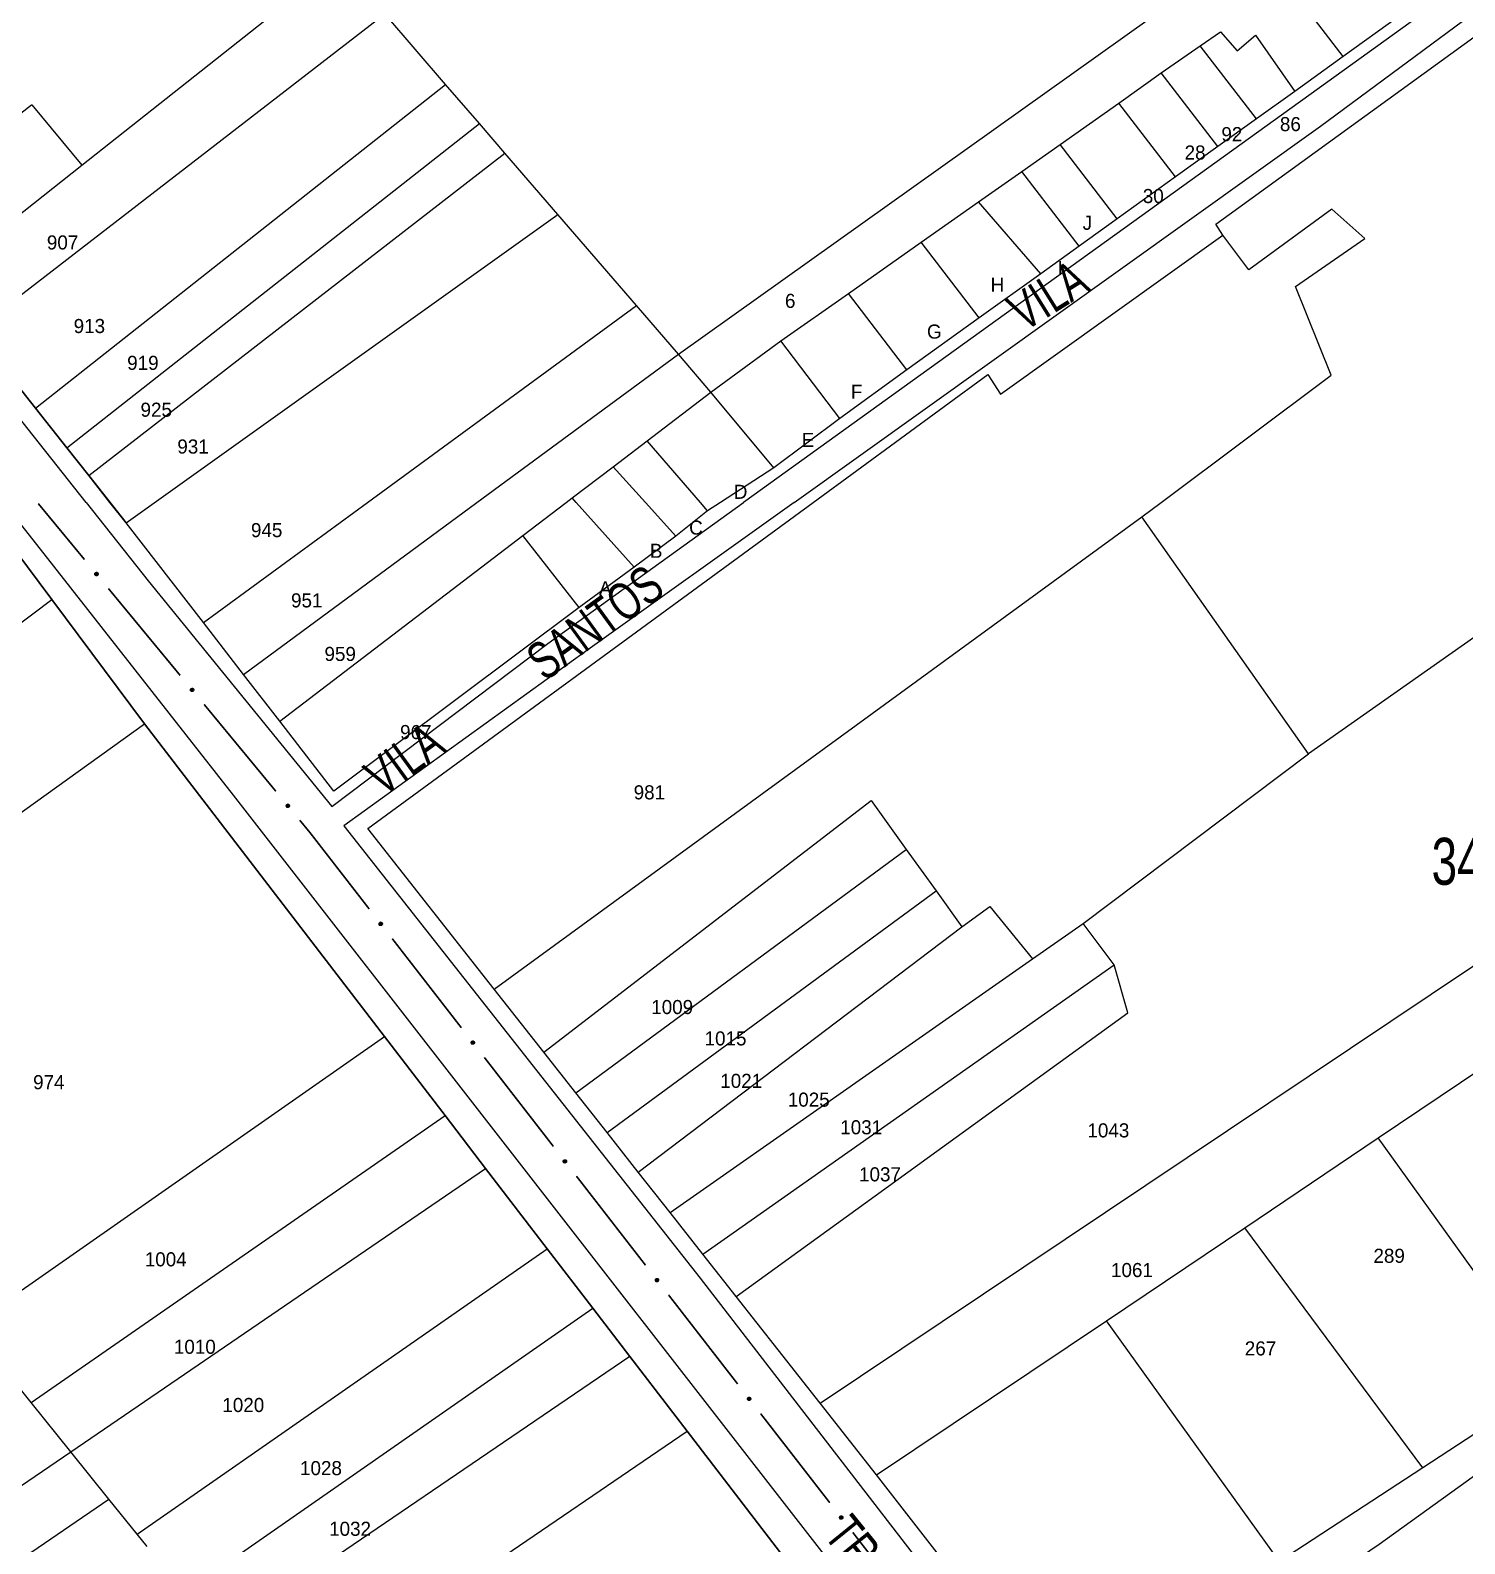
# Model space of a CAD drawing. Extents: x 200123 to 201542, y 4839549 to 4841240.
# Drawn here: x 201206.2 to 201358.9, y 4839786.7 to 4839947.8 of the extents above; entities that cross this region are included whole.
import ezdxf
from ezdxf.enums import TextEntityAlignment as Align

# ---------------------------------------------------------------- set-up
doc = ezdxf.new("R2010")
doc.units = 0
doc.header["$LTSCALE"] = 1.5
doc.header["$MEASUREMENT"] = 0
for name, color, linetype in [('CD_MALHA_LOTES', 7, 'CONTINUOUS'), ('CD_TXT_QUADRA', 2, 'CONTINUOUS'), ('RU-QUADRA', 210, 'CONTINUOUS'), ('SV-EIXO-RUA-PAV', 20, 'CONTINUOUS'), ('SV-RUA-PAVIM', 7, 'CONTINUOUS'), ('SV-TXT-RUA-PAV', 7, 'CONTINUOUS'), ('Th_NmrPort', 1, 'CONTINUOUS')]:
    doc.layers.add(name, color=color, linetype=linetype)
doc.styles.add('ARIAL', font='ARIAL.SHX')

msp = doc.modelspace()

# ---------------------------------------------------------------- linework, layer by layer
at = {"layer": 'CD_MALHA_LOTES', "linetype": 'Continuous', "flags": 128}
for points in [[(201332.42, 4839927.18), (201361.32, 4839948.13), (201361.9, 4839948.55), (201417.73, 4839988.28)], [(201275.2, 4839913.34), (201336.7, 4839957.2)], [(201346, 4839945.04), (201336.7, 4839957.2)], [(201211.66, 4839933.49), (201239.46, 4839955.49)], [(201200.19, 4839915.84), (201243.93, 4839949.58)], [(201250.4, 4839942.08), (201243.93, 4839949.58)], [(201351.92, 4839949.29), (201346, 4839945.04)], [(201326.61, 4839943.31), (201330.76, 4839946.17)], [(201330.76, 4839946.17), (201332.92, 4839947.69)], [(201336.77, 4839938.41), (201330.76, 4839946.17)], [(201332.92, 4839947.69), (201334.7, 4839945.64)], [(201334.7, 4839945.64), (201336.64, 4839947.33)], [(201336.64, 4839947.33), (201340.83, 4839941.33)], [(201346, 4839945.04), (201340.83, 4839941.33)], [(201322.11, 4839940.09), (201326.61, 4839943.31)], [(201332.63, 4839935.45), (201326.61, 4839943.31)], [(201206.73, 4839907.6), (201250.4, 4839942.08)], [(201254.01, 4839937.9), (201250.4, 4839942.08)], [(201340.83, 4839941.33), (201336.77, 4839938.41)], [(201190.74, 4839927.75), (201206.32, 4839939.89)], [(201206.32, 4839939.89), (201206.35, 4839939.91), (201211.66, 4839933.49)], [(201315.84, 4839935.68), (201322.11, 4839940.09)], [(201328.14, 4839932.22), (201322.11, 4839940.09)], [(201336.77, 4839938.41), (201332.63, 4839935.45)], [(201210.07, 4839903.39), (201254.01, 4839937.9)], [(201256.71, 4839934.77), (201254.01, 4839937.9)], [(201311.76, 4839932.81), (201315.84, 4839935.68)], [(201321.91, 4839927.75), (201315.84, 4839935.68)], [(201332.63, 4839935.45), (201328.14, 4839932.22)], [(201196.03, 4839921.08), (201211.66, 4839933.49)], [(201212.42, 4839900.43), (201256.71, 4839934.77)], [(201262.35, 4839928.22), (201256.71, 4839934.77)], [(201307.17, 4839929.59), (201311.76, 4839932.81)], [(201317.86, 4839924.85), (201311.76, 4839932.81)], [(201328.14, 4839932.22), (201321.91, 4839927.75)], [(201301.05, 4839925.28), (201307.17, 4839929.59)], [(201313.79, 4839921.92), (201307.17, 4839929.59)], [(201344.77, 4839928.8), (201335.95, 4839922.32)], [(201348.29, 4839925.68), (201344.77, 4839928.8)], [(201216.380117, 4839895.378651), (201262.35, 4839928.22)], [(201270.73, 4839918.52), (201262.35, 4839928.22)], [(201321.91, 4839927.75), (201317.86, 4839924.85)], [(201333.18, 4839926.01), (201332.42, 4839927.18)], [(201293.31, 4839919.83), (201301.05, 4839925.28)], [(201307.22, 4839917.21), (201301.05, 4839925.28)], [(201308.15, 4839911.18), (201309.5, 4839909.11), (201333.18, 4839926.01)], [(201335.95, 4839922.32), (201333.18, 4839926.01)], [(201340.91, 4839920.55), (201348.29, 4839925.68)], [(201317.86, 4839924.85), (201313.79, 4839921.92)], [(201313.79, 4839921.92), (201307.22, 4839917.21)], [(201344.7, 4839911.12), (201340.91, 4839920.55)], [(201286.09, 4839914.76), (201293.31, 4839919.83)], [(201299.53, 4839911.69), (201293.31, 4839919.83)], [(201242.09, 4839897.56), (201270.73, 4839918.52)], [(201275.2, 4839913.34), (201270.73, 4839918.52)], [(201307.22, 4839917.21), (201299.53, 4839911.69)], [(201200.19, 4839915.84), (201206.73, 4839907.6)], [(201278.64, 4839909.31), (201286.09, 4839914.76)], [(201292.38, 4839906.51), (201286.09, 4839914.76)], [(201253.75, 4839897.56), (201275.2, 4839913.34)], [(201278.64, 4839909.31), (201275.2, 4839913.34)], [(201289.54, 4839897.56), (201308.15, 4839911.18)], [(201299.53, 4839911.69), (201292.38, 4839906.51)], [(201326.59, 4839897.56), (201344.7, 4839911.12)], [(201271.87, 4839904.14), (201278.64, 4839909.31)], [(201285.37, 4839901.26), (201278.64, 4839909.31)], [(201206.73, 4839907.6), (201210.07, 4839903.39)], [(201292.38, 4839906.51), (201285.37, 4839901.26)], [(201210.07, 4839903.39), (201212.42, 4839900.43)], [(201268.24, 4839901.36), (201271.87, 4839904.14)], [(201277.54, 4839897.56), (201271.87, 4839904.14)], [(201263.89, 4839898.04), (201268.24, 4839901.36)], [(201271.69, 4839897.56), (201268.24, 4839901.36)], [(201285.37, 4839901.26), (201279.68, 4839897.56)], [(201212.42, 4839900.43), (201216.380117, 4839895.378651)], [(201263.25, 4839897.56), (201263.89, 4839898.04)], [(201264.32, 4839897.56), (201263.89, 4839898.04)], [(201224.61, 4839884.77), (201242.09, 4839897.56)], [(201228.88, 4839879.26), (201253.75, 4839897.56)], [(201242.12, 4839862.85), (201289.54, 4839897.56)], [(201258.63, 4839894.03), (201263.25, 4839897.56)], [(201270.5, 4839890.69), (201264.32, 4839897.56)], [(201274.94, 4839893.97), (201271.69, 4839897.56)], [(201278.31, 4839896.67), (201274.94, 4839893.97)], [(201278.31, 4839896.67), (201277.54, 4839897.56)], [(201279.68, 4839897.56), (201278.31, 4839896.67)], [(201324.54, 4839896.03), (201326.59, 4839897.56)], [(201224.61, 4839884.77), (201216.380117, 4839895.378651)], [(201255.59, 4839845.74), (201324.54, 4839896.03)], [(201342.31, 4839870.8), (201324.54, 4839896.03)], [(201232.75, 4839874.27), (201258.63, 4839894.03)], [(201264.62, 4839886.37), (201258.63, 4839894.03)], [(201274.94, 4839893.97), (201270.5, 4839890.69)], [(201204.52, 4839892.51), (201208.48, 4839887.24)], [(201270.5, 4839890.69), (201264.62, 4839886.37)], [(201164.69, 4839854.22), (201208.48, 4839887.24)], [(201208.48, 4839887.24), (201218.35, 4839873.98)], [(201264.62, 4839886.37), (201238.52, 4839866.83)], [(201228.88, 4839879.26), (201224.61, 4839884.77)], [(201362.13, 4839884.76), (201342.31, 4839870.8)], [(201232.75, 4839874.27), (201228.88, 4839879.26)], [(201173.9, 4839842.08), (201218.35, 4839873.98)], [(201218.35, 4839873.98), (201243.89, 4839840.7)], [(201238.52, 4839866.83), (201232.75, 4839874.27)], [(201318.3, 4839852.73), (201342.31, 4839870.8)], [(201260.86, 4839839.05), (201295.71, 4839865.82)], [(201295.71, 4839865.82), (201299.46, 4839860.6)], [(201255.59, 4839845.74), (201242.12, 4839862.85)], [(201290.3, 4839801.65), (201381.46, 4839862.67)], [(201264.27, 4839834.71), (201299.46, 4839860.6)], [(201299.46, 4839860.6), (201302.63, 4839856.2)], [(201267.6, 4839830.48), (201302.63, 4839856.2)], [(201302.63, 4839856.2), (201305.37, 4839852.38)], [(201305.37, 4839852.38), (201308.35, 4839854.56)], [(201308.35, 4839854.56), (201312.9, 4839848.96)], [(201312.9, 4839848.96), (201318.3, 4839852.73)], [(201321.61, 4839848.33), (201318.3, 4839852.73)], [(201270.93, 4839826.25), (201305.37, 4839852.38)], [(201274.31, 4839821.96), (201312.9, 4839848.96)], [(201277.79, 4839817.54), (201321.61, 4839848.33)], [(201323.05, 4839843.22), (201321.61, 4839848.33)], [(201260.86, 4839839.05), (201255.59, 4839845.74)], [(201281.35, 4839813.01), (201323.05, 4839843.22)], [(201199.73, 4839809.85), (201243.89, 4839840.7)], [(201243.89, 4839840.7), (201250.36, 4839832.28)], [(201264.27, 4839834.71), (201260.86, 4839839.05)], [(201349.72, 4839829.9), (201362.92, 4839838.79)], [(201267.6, 4839830.48), (201264.27, 4839834.71)], [(201206.26, 4839801.75), (201250.36, 4839832.28)], [(201250.36, 4839832.28), (201254.67, 4839826.66)], [(201270.93, 4839826.25), (201267.6, 4839830.48)], [(201335.51, 4839820.33), (201349.72, 4839829.9)], [(201368.43, 4839803.91), (201349.72, 4839829.9)], [(201210.49, 4839796.5), (201254.67, 4839826.66)], [(201254.67, 4839826.66), (201261.23, 4839818.11)], [(201274.31, 4839821.96), (201270.93, 4839826.25)], [(201277.79, 4839817.54), (201274.31, 4839821.96)], [(201320.79, 4839810.42), (201335.51, 4839820.33)], [(201354.48, 4839794.79), (201335.51, 4839820.33)], [(201217.58, 4839787.72), (201261.23, 4839818.11)], [(201261.23, 4839818.11), (201266.09, 4839811.77)], [(201281.35, 4839813.01), (201277.79, 4839817.54)], [(201290.3, 4839801.65), (201281.35, 4839813.01)], [(201222.59, 4839781.51), (201266.09, 4839811.77)], [(201266.09, 4839811.77), (201270.04, 4839806.62)], [(201206.26, 4839801.75), (201199.73, 4839809.85)], [(201296.3, 4839794.03), (201320.79, 4839810.42)], [(201339.21, 4839784.81), (201320.79, 4839810.42)], [(201270.04, 4839806.62), (201226.32, 4839776.88)], [(201270.04, 4839806.62), (201276.13, 4839798.7)], [(201368.43, 4839803.91), (201354.48, 4839794.79)], [(201210.49, 4839796.5), (201206.26, 4839801.75)], [(201296.3, 4839794.03), (201290.3, 4839801.65)], [(201241.97, 4839775.42), (201276.13, 4839798.7)], [(201276.13, 4839798.7), (201291.58, 4839778.55)], [(201164.33, 4839765), (201210.49, 4839796.5)], [(201214.56, 4839791.46), (201210.49, 4839796.5)], [(201354.48, 4839794.79), (201339.21, 4839784.81)], [(201315.66, 4839769.11), (201296.3, 4839794.03)], [(201168.35, 4839759.91), (201214.56, 4839791.46)], [(201217.58, 4839787.72), (201214.56, 4839791.46)], [(201218.63, 4839786.42), (201217.58, 4839787.72)]]:
    msp.add_lwpolyline(points, dxfattribs=at)
at = {"layer": 'RU-QUADRA', "linetype": 'Continuous', "flags": 128}
for points in [[(201351.92, 4839949.29), (201346, 4839945.04), (201340.83, 4839941.33), (201336.77, 4839938.41), (201332.63, 4839935.45), (201328.14, 4839932.22), (201321.91, 4839927.75), (201317.86, 4839924.85), (201313.79, 4839921.92), (201307.22, 4839917.21), (201299.53, 4839911.69), (201292.38, 4839906.51), (201285.37, 4839901.26), (201279.68, 4839897.56), (201278.31, 4839896.67), (201274.94, 4839893.97), (201270.5, 4839890.69), (201264.62, 4839886.37), (201238.52, 4839866.83), (201232.75, 4839874.27), (201228.88, 4839879.26), (201224.61, 4839884.77), (201216.38, 4839895.38), (201214.67, 4839897.56), (201212.42, 4839900.43), (201210.07, 4839903.39), (201206.73, 4839907.6), (201200.19, 4839915.84)], [(201315.66, 4839769.11), (201296.3, 4839794.03), (201290.3, 4839801.65), (201281.35, 4839813.01), (201277.79, 4839817.54), (201274.31, 4839821.96), (201270.93, 4839826.25), (201267.6, 4839830.48), (201264.27, 4839834.71), (201260.86, 4839839.05), (201255.59, 4839845.74), (201242.12, 4839862.85), (201289.54, 4839897.56), (201308.15, 4839911.18), (201309.5, 4839909.11), (201333.18, 4839926.01), (201332.42, 4839927.18), (201361.32, 4839948.13)], [(201291.58, 4839778.55), (201276.13, 4839798.7), (201270.04, 4839806.62), (201266.09, 4839811.77), (201261.23, 4839818.11), (201254.67, 4839826.66), (201250.36, 4839832.28), (201243.89, 4839840.7), (201218.35, 4839873.98), (201208.48, 4839887.24), (201204.52, 4839892.51)], [(201368.43, 4839803.91), (201354.48, 4839794.79), (201339.21, 4839784.81)]]:
    msp.add_lwpolyline(points, dxfattribs=at)
at = {"layer": 'SV-EIXO-RUA-PAV', "const_width": 0.18}
for points in [[(201207.497751, 4839896.883656), (201207.03, 4839897.45)], [(201211.955364, 4839891.486464), (201207.497751, 4839896.883656)], [(201222.144193, 4839879.150023), (201214.502571, 4839888.402353)], [(201232.333022, 4839866.813583), (201224.6914, 4839876.065913)], [(201235.97, 4839862.41), (201234.88023, 4839863.729473)], [(201236.146944, 4839862.181903), (201235.97, 4839862.41)], [(201242.276301, 4839854.280575), (201236.146944, 4839862.181903)], [(201252.083273, 4839841.638451), (201244.728044, 4839851.120044)], [(201261.890244, 4839828.996326), (201254.535016, 4839838.47792)], [(201271.697216, 4839816.354202), (201264.341987, 4839825.835795)], [(201281.504188, 4839803.712078), (201274.148959, 4839813.193671)], [(201291.31116, 4839791.069954), (201283.955931, 4839800.551547)], [(201301.118131, 4839778.427829), (201293.762902, 4839787.909423)]]:
    msp.add_lwpolyline(points, dxfattribs=at)
at = {"layer": 'SV-EIXO-RUA-PAV'}
for points in [[(201213.235588, 4839889.763527), (201213.18684, 4839889.767479), (201213.145751, 4839889.780844), (201213.114689, 4839889.801854), (201213.092082, 4839889.827578), (201213.071917, 4839889.856499), (201213.058021, 4839889.890144), (201213.050868, 4839889.930901), (201213.054489, 4839889.979831), (201213.070947, 4839890.021022), (201213.089916, 4839890.052577), (201213.115382, 4839890.077695), (201213.143806, 4839890.096813), (201213.179231, 4839890.110093), (201213.220606, 4839890.116937), (201213.269718, 4839890.112106), (201213.30991, 4839890.098727), (201213.339421, 4839890.077616), (201213.364511, 4839890.051854), (201213.384743, 4839890.022081), (201213.398194, 4839889.988977), (201213.405011, 4839889.947306), (201213.3996, 4839889.898896), (201213.386714, 4839889.858656), (201213.366022, 4839889.828857), (201213.340104, 4839889.804727), (201213.311342, 4839889.784149), (201213.278103, 4839889.768772), (201213.235588, 4839889.763527)], [(201223.424418, 4839877.427087), (201223.375669, 4839877.431039), (201223.33458, 4839877.444404), (201223.303518, 4839877.465414), (201223.280911, 4839877.491138), (201223.260747, 4839877.520059), (201223.24685, 4839877.553703), (201223.239698, 4839877.594461), (201223.243319, 4839877.64339), (201223.259776, 4839877.684582), (201223.278745, 4839877.716137), (201223.304211, 4839877.741255), (201223.332635, 4839877.760373), (201223.36806, 4839877.773652), (201223.409435, 4839877.780497), (201223.458547, 4839877.775666), (201223.49874, 4839877.762287), (201223.52825, 4839877.741176), (201223.55334, 4839877.715414), (201223.573573, 4839877.685641), (201223.587023, 4839877.652536), (201223.59384, 4839877.610866), (201223.588429, 4839877.562455), (201223.575543, 4839877.522216), (201223.554852, 4839877.492416), (201223.528933, 4839877.468286), (201223.500171, 4839877.447709), (201223.466933, 4839877.432332), (201223.424418, 4839877.427087)], [(201233.613247, 4839865.090647), (201233.564498, 4839865.094599), (201233.52341, 4839865.107963), (201233.492348, 4839865.128974), (201233.46974, 4839865.154698), (201233.449576, 4839865.183619), (201233.435679, 4839865.217263), (201233.428527, 4839865.258021), (201233.432148, 4839865.30695), (201233.448605, 4839865.348142), (201233.467574, 4839865.379697), (201233.49304, 4839865.404815), (201233.521464, 4839865.423933), (201233.556889, 4839865.437212), (201233.598264, 4839865.444057), (201233.647376, 4839865.439225), (201233.687569, 4839865.425847), (201233.71708, 4839865.404735), (201233.74217, 4839865.378974), (201233.762402, 4839865.349201), (201233.775853, 4839865.316096), (201233.782669, 4839865.274426), (201233.777258, 4839865.226015), (201233.764372, 4839865.185776), (201233.743681, 4839865.155976), (201233.717762, 4839865.131846), (201233.689, 4839865.111269), (201233.655762, 4839865.095891), (201233.613247, 4839865.090647)], [(201243.503261, 4839852.519311), (201243.454656, 4839852.52475), (201243.413995, 4839852.539365), (201243.38359, 4839852.561315), (201243.36178, 4839852.587718), (201243.342509, 4839852.617242), (201243.329647, 4839852.651295), (201243.323744, 4839852.692253), (201243.328859, 4839852.741049), (201243.346567, 4839852.781718), (201243.366492, 4839852.812678), (201243.392714, 4839852.837006), (201243.421709, 4839852.855246), (201243.457524, 4839852.867436), (201243.499088, 4839852.873013), (201243.54803, 4839852.866683), (201243.587795, 4839852.852082), (201243.616646, 4839852.830078), (201243.640937, 4839852.803562), (201243.66025, 4839852.773184), (201243.672682, 4839852.739684), (201243.678222, 4839852.697825), (201243.671334, 4839852.649602), (201243.657224, 4839852.609775), (201243.635631, 4839852.580622), (201243.608987, 4839852.557296), (201243.57961, 4839852.537607), (201243.545917, 4839852.523253), (201243.503261, 4839852.519311)], [(201253.310233, 4839839.877186), (201253.261628, 4839839.882626), (201253.220967, 4839839.897241), (201253.190562, 4839839.919191), (201253.168751, 4839839.945594), (201253.14948, 4839839.975118), (201253.136619, 4839840.009171), (201253.130716, 4839840.050129), (201253.13583, 4839840.098924), (201253.153539, 4839840.139594), (201253.173464, 4839840.170554), (201253.199686, 4839840.194882), (201253.228681, 4839840.213122), (201253.264495, 4839840.225312), (201253.30606, 4839840.230889), (201253.355001, 4839840.224559), (201253.394766, 4839840.209958), (201253.423618, 4839840.187954), (201253.447909, 4839840.161438), (201253.467221, 4839840.13106), (201253.479654, 4839840.09756), (201253.485194, 4839840.0557), (201253.478305, 4839840.007478), (201253.464196, 4839839.967651), (201253.442603, 4839839.938498), (201253.415959, 4839839.915171), (201253.386581, 4839839.895483), (201253.352888, 4839839.881129), (201253.310233, 4839839.877186)], [(201263.117205, 4839827.235062), (201263.0686, 4839827.240502), (201263.027939, 4839827.255116), (201262.997533, 4839827.277067), (201262.975723, 4839827.303469), (201262.956452, 4839827.332994), (201262.94359, 4839827.367047), (201262.937687, 4839827.408004), (201262.942802, 4839827.4568), (201262.960511, 4839827.497469), (201262.980436, 4839827.52843), (201263.006657, 4839827.552758), (201263.035653, 4839827.570998), (201263.071467, 4839827.583188), (201263.113032, 4839827.588765), (201263.161973, 4839827.582434), (201263.201738, 4839827.567833), (201263.23059, 4839827.54583), (201263.25488, 4839827.519313), (201263.274193, 4839827.488936), (201263.286626, 4839827.455435), (201263.292166, 4839827.413576), (201263.285277, 4839827.365354), (201263.271167, 4839827.325527), (201263.249575, 4839827.296374), (201263.222931, 4839827.273047), (201263.193553, 4839827.253358), (201263.15986, 4839827.239004), (201263.117205, 4839827.235062)], [(201272.924176, 4839814.592938), (201272.875571, 4839814.598378), (201272.83491, 4839814.612992), (201272.804505, 4839814.634942), (201272.782695, 4839814.661345), (201272.763424, 4839814.690869), (201272.750562, 4839814.724923), (201272.744659, 4839814.76588), (201272.749774, 4839814.814676), (201272.767482, 4839814.855345), (201272.787407, 4839814.886305), (201272.813629, 4839814.910633), (201272.842624, 4839814.928873), (201272.878439, 4839814.941064), (201272.920003, 4839814.946641), (201272.968945, 4839814.94031), (201273.00871, 4839814.925709), (201273.037561, 4839814.903705), (201273.061852, 4839814.877189), (201273.081165, 4839814.846811), (201273.093597, 4839814.813311), (201273.099137, 4839814.771452), (201273.092249, 4839814.723229), (201273.078139, 4839814.683402), (201273.056546, 4839814.654249), (201273.029902, 4839814.630923), (201273.000525, 4839814.611234), (201272.966832, 4839814.59688), (201272.924176, 4839814.592938)], [(201282.731148, 4839801.950813), (201282.682543, 4839801.956253), (201282.641882, 4839801.970868), (201282.611477, 4839801.992818), (201282.589666, 4839802.019221), (201282.570395, 4839802.048745), (201282.557534, 4839802.082798), (201282.551631, 4839802.123756), (201282.556745, 4839802.172551), (201282.574454, 4839802.213221), (201282.594379, 4839802.244181), (201282.620601, 4839802.268509), (201282.649596, 4839802.286749), (201282.68541, 4839802.298939), (201282.726975, 4839802.304516), (201282.775917, 4839802.298186), (201282.815681, 4839802.283585), (201282.844533, 4839802.261581), (201282.868824, 4839802.235065), (201282.888137, 4839802.204687), (201282.900569, 4839802.171187), (201282.906109, 4839802.129327), (201282.899221, 4839802.081105), (201282.885111, 4839802.041278), (201282.863518, 4839802.012125), (201282.836874, 4839801.988799), (201282.807496, 4839801.96911), (201282.773804, 4839801.954756), (201282.731148, 4839801.950813)], [(201292.53812, 4839789.308689), (201292.489515, 4839789.314129), (201292.448854, 4839789.328744), (201292.418448, 4839789.350694), (201292.396638, 4839789.377096), (201292.377367, 4839789.406621), (201292.364505, 4839789.440674), (201292.358602, 4839789.481632), (201292.363717, 4839789.530427), (201292.381426, 4839789.571097), (201292.401351, 4839789.602057), (201292.427573, 4839789.626385), (201292.456568, 4839789.644625), (201292.492382, 4839789.656815), (201292.533947, 4839789.662392), (201292.582888, 4839789.656061), (201292.622653, 4839789.64146), (201292.651505, 4839789.619457), (201292.675795, 4839789.592941), (201292.695108, 4839789.562563), (201292.707541, 4839789.529063), (201292.713081, 4839789.487203), (201292.706192, 4839789.438981), (201292.692082, 4839789.399154), (201292.67049, 4839789.370001), (201292.643846, 4839789.346674), (201292.614468, 4839789.326986), (201292.580775, 4839789.312632), (201292.53812, 4839789.308689)]]:
    msp.add_lwpolyline(points, close=True, dxfattribs=at)
for points in [[(201213.235588, 4839889.763527), (201213.050868, 4839889.930901)], [(201213.278103, 4839889.768772), (201213.054489, 4839889.979831)], [(201213.257697, 4839889.767943), (201213.056374, 4839889.953847)], [(201213.18684, 4839889.767479), (201213.058021, 4839889.890144)], [(201213.209122, 4839889.766759), (201213.059479, 4839889.905089)], [(201213.29182, 4839889.780198), (201213.065297, 4839889.996612)], [(201213.311342, 4839889.784149), (201213.070947, 4839890.021022)], [(201213.163384, 4839889.774997), (201213.071367, 4839889.867124)], [(201213.145751, 4839889.780844), (201213.071917, 4839889.856499)], [(201213.322466, 4839889.79666), (201213.082224, 4839890.031829)], [(201213.340104, 4839889.804727), (201213.089916, 4839890.052577)], [(201213.351742, 4839889.819069), (201213.105783, 4839890.065445)], [(201213.366022, 4839889.828857), (201213.115382, 4839890.077695)], [(201213.374751, 4839889.846922), (201213.131902, 4839890.085247)], [(201213.386714, 4839889.858656), (201213.143806, 4839890.096813)], [(201213.392547, 4839889.881087), (201213.165339, 4839890.100474)], [(201213.3996, 4839889.898896), (201213.179231, 4839890.110093)], [(201213.398681, 4839889.925087), (201213.202251, 4839890.111494)], [(201213.405011, 4839889.947306), (201213.220606, 4839890.116937)], [(201213.396261, 4839889.970872), (201213.25046, 4839890.108836)], [(201213.398194, 4839889.988977), (201213.269718, 4839890.112106)], [(201213.388215, 4839890.00847), (201213.294277, 4839890.100781)], [(201213.384743, 4839890.022081), (201213.30991, 4839890.098727)], [(201223.424418, 4839877.427087), (201223.239698, 4839877.594461)], [(201223.466933, 4839877.432332), (201223.243319, 4839877.64339)], [(201223.446526, 4839877.431503), (201223.245203, 4839877.617406)], [(201223.375669, 4839877.431039), (201223.24685, 4839877.553703)], [(201223.397952, 4839877.430319), (201223.248308, 4839877.568648)], [(201223.480649, 4839877.443757), (201223.254126, 4839877.660171)], [(201223.500171, 4839877.447709), (201223.259776, 4839877.684582)], [(201223.352214, 4839877.438556), (201223.260196, 4839877.530684)], [(201223.33458, 4839877.444404), (201223.260747, 4839877.520059)], [(201223.511296, 4839877.46022), (201223.271053, 4839877.695389)], [(201223.528933, 4839877.468286), (201223.278745, 4839877.716137)], [(201223.540571, 4839877.482629), (201223.294612, 4839877.729004)], [(201223.554852, 4839877.492416), (201223.304211, 4839877.741255)], [(201223.56358, 4839877.510482), (201223.320731, 4839877.748807)], [(201223.575543, 4839877.522216), (201223.332635, 4839877.760373)], [(201223.581376, 4839877.544647), (201223.354168, 4839877.764034)], [(201223.588429, 4839877.562455), (201223.36806, 4839877.773652)], [(201223.58751, 4839877.588647), (201223.391081, 4839877.775053)], [(201223.59384, 4839877.610866), (201223.409435, 4839877.780497)], [(201223.58509, 4839877.634432), (201223.439289, 4839877.772396)], [(201223.587023, 4839877.652536), (201223.458547, 4839877.775666)], [(201223.577044, 4839877.67203), (201223.483106, 4839877.764341)], [(201223.573573, 4839877.685641), (201223.49874, 4839877.762287)], [(201233.613247, 4839865.090647), (201233.428527, 4839865.258021)], [(201233.655762, 4839865.095891), (201233.432148, 4839865.30695)], [(201233.635356, 4839865.095063), (201233.434032, 4839865.280966)], [(201233.564498, 4839865.094599), (201233.435679, 4839865.217263)], [(201233.586781, 4839865.093878), (201233.437137, 4839865.232208)], [(201233.669478, 4839865.107317), (201233.442956, 4839865.323731)], [(201233.689, 4839865.111269), (201233.448605, 4839865.348142)], [(201233.541043, 4839865.102116), (201233.449026, 4839865.194244)], [(201233.52341, 4839865.107963), (201233.449576, 4839865.183619)], [(201233.700125, 4839865.12378), (201233.459883, 4839865.358948)], [(201233.717762, 4839865.131846), (201233.467574, 4839865.379697)], [(201233.7294, 4839865.146189), (201233.483442, 4839865.392564)], [(201233.743681, 4839865.155976), (201233.49304, 4839865.404815)], [(201233.75241, 4839865.174042), (201233.509561, 4839865.412366)], [(201233.764372, 4839865.185776), (201233.521464, 4839865.423933)], [(201233.770206, 4839865.208207), (201233.542997, 4839865.427594)], [(201233.777258, 4839865.226015), (201233.556889, 4839865.437212)], [(201233.776339, 4839865.252207), (201233.57991, 4839865.438613)], [(201233.782669, 4839865.274426), (201233.598264, 4839865.444057)], [(201233.77392, 4839865.297992), (201233.628118, 4839865.435955)], [(201233.775853, 4839865.316096), (201233.647376, 4839865.439225)], [(201233.765874, 4839865.33559), (201233.671935, 4839865.427901)], [(201233.762402, 4839865.349201), (201233.687569, 4839865.425847)], [(201243.503261, 4839852.519311), (201243.323744, 4839852.692253)], [(201243.545917, 4839852.523253), (201243.328859, 4839852.741049)], [(201243.525495, 4839852.523048), (201243.329948, 4839852.715019)], [(201243.559976, 4839852.534254), (201243.340174, 4839852.757491)], [(201243.57961, 4839852.537607), (201243.346567, 4839852.781718)], [(201243.591111, 4839852.549772), (201243.35817, 4839852.792175)], [(201243.608987, 4839852.557296), (201243.366492, 4839852.812678)], [(201243.621058, 4839852.571276), (201243.382746, 4839852.825054)], [(201243.635631, 4839852.580622), (201243.392714, 4839852.837006)], [(201243.644908, 4839852.598412), (201243.409458, 4839852.844049)], [(201243.657224, 4839852.609775), (201243.421709, 4839852.855246)], [(201243.66374, 4839852.632017), (201243.443344, 4839852.858247)], [(201243.671334, 4839852.649602), (201243.457524, 4839852.867436)], [(201243.671216, 4839852.67581), (201243.480576, 4839852.868133)], [(201243.678222, 4839852.697825), (201243.499088, 4839852.873013)], [(201243.670197, 4839852.721647), (201243.528681, 4839852.864003)], [(201243.672682, 4839852.739684), (201243.54803, 4839852.866683)], [(201243.663304, 4839852.759474), (201243.572231, 4839852.854613)], [(201243.66025, 4839852.773184), (201243.587795, 4839852.852082)], [(201243.454656, 4839852.52475), (201243.329647, 4839852.651295)], [(201243.476906, 4839852.523349), (201243.331561, 4839852.666189)], [(201243.431441, 4839852.532981), (201243.342283, 4839852.627879)], [(201243.413995, 4839852.539365), (201243.342509, 4839852.617242)], [(201253.310233, 4839839.877186), (201253.130716, 4839840.050129)], [(201253.352888, 4839839.881129), (201253.13583, 4839840.098924)], [(201253.261628, 4839839.882626), (201253.136619, 4839840.009171)], [(201253.332466, 4839839.880924), (201253.13692, 4839840.072895)], [(201253.283878, 4839839.881225), (201253.138533, 4839840.024065)], [(201253.366947, 4839839.89213), (201253.147146, 4839840.115367)], [(201253.238413, 4839839.890857), (201253.149255, 4839839.985755)], [(201253.220967, 4839839.897241), (201253.14948, 4839839.975118)], [(201253.386581, 4839839.895483), (201253.153539, 4839840.139594)], [(201253.398083, 4839839.907648), (201253.165142, 4839840.15005)], [(201253.415959, 4839839.915171), (201253.173464, 4839840.170554)], [(201253.42803, 4839839.929152), (201253.189717, 4839840.18293)], [(201253.442603, 4839839.938498), (201253.199686, 4839840.194882)], [(201253.45188, 4839839.956288), (201253.216429, 4839840.201925)], [(201253.464196, 4839839.967651), (201253.228681, 4839840.213122)], [(201253.470712, 4839839.989893), (201253.250316, 4839840.216123)], [(201253.478305, 4839840.007478), (201253.264495, 4839840.225312)], [(201253.478187, 4839840.033685), (201253.287548, 4839840.226009)], [(201253.485194, 4839840.0557), (201253.30606, 4839840.230889)], [(201253.477169, 4839840.079523), (201253.335653, 4839840.221879)], [(201253.479654, 4839840.09756), (201253.355001, 4839840.224559)], [(201253.470276, 4839840.117349), (201253.379203, 4839840.212488)], [(201253.467221, 4839840.13106), (201253.394766, 4839840.209958)], [(201263.117205, 4839827.235062), (201262.937687, 4839827.408004)], [(201263.15986, 4839827.239004), (201262.942802, 4839827.4568)], [(201263.0686, 4839827.240502), (201262.94359, 4839827.367047)], [(201263.139438, 4839827.2388), (201262.943891, 4839827.430771)], [(201263.09085, 4839827.239101), (201262.945505, 4839827.38194)], [(201263.173919, 4839827.250005), (201262.954118, 4839827.473243)], [(201263.045385, 4839827.248733), (201262.956227, 4839827.34363)], [(201263.027939, 4839827.255116), (201262.956452, 4839827.332994)], [(201263.193553, 4839827.253358), (201262.960511, 4839827.497469)], [(201263.205055, 4839827.265524), (201262.972113, 4839827.507926)], [(201263.222931, 4839827.273047), (201262.980436, 4839827.52843)], [(201263.235001, 4839827.287028), (201262.996689, 4839827.540806)], [(201263.249575, 4839827.296374), (201263.006657, 4839827.552758)], [(201263.258851, 4839827.314164), (201263.023401, 4839827.5598)], [(201263.271167, 4839827.325527), (201263.035653, 4839827.570998)], [(201263.277683, 4839827.347769), (201263.057288, 4839827.573999)], [(201263.285277, 4839827.365354), (201263.071467, 4839827.583188)], [(201263.285159, 4839827.391561), (201263.09452, 4839827.583885)], [(201263.292166, 4839827.413576), (201263.113032, 4839827.588765)], [(201263.28414, 4839827.437399), (201263.142624, 4839827.579754)], [(201263.286626, 4839827.455435), (201263.161973, 4839827.582434)], [(201263.277247, 4839827.475225), (201263.186175, 4839827.570364)], [(201263.274193, 4839827.488936), (201263.201738, 4839827.567833)], [(201272.924176, 4839814.592938), (201272.744659, 4839814.76588)], [(201272.966832, 4839814.59688), (201272.749774, 4839814.814676)], [(201272.875571, 4839814.598378), (201272.750562, 4839814.724923)], [(201272.94641, 4839814.596675), (201272.750863, 4839814.788646)], [(201272.897821, 4839814.596977), (201272.752476, 4839814.739816)], [(201272.980891, 4839814.607881), (201272.761089, 4839814.831118)], [(201272.852356, 4839814.606609), (201272.763198, 4839814.701506)], [(201272.83491, 4839814.612992), (201272.763424, 4839814.690869)], [(201273.000525, 4839814.611234), (201272.767482, 4839814.855345)], [(201273.012026, 4839814.6234), (201272.779085, 4839814.865802)], [(201273.029902, 4839814.630923), (201272.787407, 4839814.886305)], [(201273.041973, 4839814.644903), (201272.803661, 4839814.898682)], [(201273.056546, 4839814.654249), (201272.813629, 4839814.910633)], [(201273.065823, 4839814.67204), (201272.830373, 4839814.917676)], [(201273.078139, 4839814.683402), (201272.842624, 4839814.928873)], [(201273.084655, 4839814.705645), (201272.864259, 4839814.931875)], [(201273.092249, 4839814.723229), (201272.878439, 4839814.941064)], [(201273.092131, 4839814.749437), (201272.901491, 4839814.94176)], [(201273.099137, 4839814.771452), (201272.920003, 4839814.946641)], [(201273.091112, 4839814.795274), (201272.949596, 4839814.93763)], [(201273.093597, 4839814.813311), (201272.968945, 4839814.94031)], [(201273.084219, 4839814.833101), (201272.993146, 4839814.92824)], [(201273.081165, 4839814.846811), (201273.00871, 4839814.925709)], [(201282.731148, 4839801.950813), (201282.551631, 4839802.123756)], [(201282.773804, 4839801.954756), (201282.556745, 4839802.172551)], [(201282.682543, 4839801.956253), (201282.557534, 4839802.082798)], [(201282.753381, 4839801.954551), (201282.557835, 4839802.146522)], [(201282.704793, 4839801.954852), (201282.559448, 4839802.097692)], [(201282.787862, 4839801.965757), (201282.568061, 4839802.188994)], [(201282.659328, 4839801.964484), (201282.57017, 4839802.059382)], [(201282.641882, 4839801.970868), (201282.570395, 4839802.048745)], [(201282.807496, 4839801.96911), (201282.574454, 4839802.213221)], [(201282.818998, 4839801.981275), (201282.586057, 4839802.223678)], [(201282.836874, 4839801.988799), (201282.594379, 4839802.244181)], [(201282.848945, 4839802.002779), (201282.610632, 4839802.256557)], [(201282.863518, 4839802.012125), (201282.620601, 4839802.268509)], [(201282.872795, 4839802.029915), (201282.637344, 4839802.275552)], [(201282.885111, 4839802.041278), (201282.649596, 4839802.286749)], [(201282.891627, 4839802.06352), (201282.671231, 4839802.28975)], [(201282.899221, 4839802.081105), (201282.68541, 4839802.298939)], [(201282.899102, 4839802.107313), (201282.708463, 4839802.299636)], [(201282.906109, 4839802.129327), (201282.726975, 4839802.304516)], [(201282.898084, 4839802.15315), (201282.756568, 4839802.295506)], [(201282.900569, 4839802.171187), (201282.775917, 4839802.298186)], [(201282.891191, 4839802.190977), (201282.800118, 4839802.286116)], [(201282.888137, 4839802.204687), (201282.815681, 4839802.283585)], [(201292.53812, 4839789.308689), (201292.358602, 4839789.481632)], [(201292.580775, 4839789.312632), (201292.363717, 4839789.530427)], [(201292.489515, 4839789.314129), (201292.364505, 4839789.440674)], [(201292.560353, 4839789.312427), (201292.364806, 4839789.504398)], [(201292.511765, 4839789.312728), (201292.36642, 4839789.455568)], [(201292.594834, 4839789.323633), (201292.375033, 4839789.54687)], [(201292.4663, 4839789.32236), (201292.377142, 4839789.417257)], [(201292.448854, 4839789.328744), (201292.377367, 4839789.406621)], [(201292.614468, 4839789.326986), (201292.381426, 4839789.571097)], [(201292.62597, 4839789.339151), (201292.393029, 4839789.581553)], [(201292.643846, 4839789.346674), (201292.401351, 4839789.602057)], [(201292.655916, 4839789.360655), (201292.417604, 4839789.614433)], [(201292.67049, 4839789.370001), (201292.427573, 4839789.626385)], [(201292.679767, 4839789.387791), (201292.444316, 4839789.633428)], [(201292.692082, 4839789.399154), (201292.456568, 4839789.644625)], [(201292.698599, 4839789.421396), (201292.478203, 4839789.647626)], [(201292.706192, 4839789.438981), (201292.492382, 4839789.656815)], [(201292.706074, 4839789.465188), (201292.515435, 4839789.657512)], [(201292.713081, 4839789.487203), (201292.533947, 4839789.662392)], [(201292.705055, 4839789.511026), (201292.563539, 4839789.653382)], [(201292.707541, 4839789.529063), (201292.582888, 4839789.656061)], [(201292.698162, 4839789.548852), (201292.60709, 4839789.643991)], [(201292.695108, 4839789.562563), (201292.622653, 4839789.64146)]]:
    msp.add_lwpolyline(points, dxfattribs=at)
at = {"layer": 'SV-RUA-PAVIM', "linetype": 'Continuous'}
for points in [[(201212.12, 4839897.57, 9.78), (201180.56, 4839937.44, 10.5), (201178.87, 4839940.5, 10.5), (201179.16, 4839943.51, 10.5), (201180.2, 4839945.19, 10.5), (201207.73, 4839966.88, 8.08), (201300.04, 4840039.76, 3.81), (201350.58, 4840079.38, 3.81), (201352.37, 4840080.65, 3.81), (201354.92, 4840080.91, 3.81), (201360.54, 4840073.5, 3.81), (201388.37, 4840033.97, 4.33), (201392.64, 4840027.84, 4.33), (201362.11, 4840005.18, 4.33), (201359.21, 4840009.04, 4.33), (201305.7, 4839968.06, 4.33), (201306.83, 4839966.29, 4.33), (201356, 4840003.73, 4.33), (201358.25, 4840000.68, 4.33), (201393.76, 4840026.39, 4.33)], [(201393.76, 4840026.39, 4.33), (201416.32, 4839995.93, 4.83), (201416.26, 4839994.43, 4.85), (201415.38, 4839992.99, 4.87), (201362.21, 4839955.21, 4.48), (201361.23, 4839954.51, 6.65), (201282.13, 4839897.57, 6.65)], [(201287.51, 4839897.57, 4.49), (201343.57, 4839937.63, 4.49), (201361.28, 4839950.72, 4.48), (201362.35, 4839951.51, 4.48), (201417.86, 4839990.17, 4.77), (201419.22, 4839990.21, 4.79), (201420.63, 4839989.87, 4.79), (201458.92, 4839939.05, 5.05), (201489.28, 4839897.57, 5.62)], [(201159.21, 4839767.9, 7.8), (201216.35, 4839695.22, 11.89), (201218.18, 4839693.02, 11.89), (201220.35, 4839691.54, 11.89), (201222.3, 4839691.12, 11.88), (201224.39, 4839691.83, 11.88), (201313.12, 4839751.27, 7.5), (201314.39, 4839752.46, 7.5), (201314.54, 4839752.87, 7.5), (201314.43, 4839753.91, 7.5), (201314.29, 4839754.94, 7.5), (201313.98, 4839755.67, 7.5), (201227.82, 4839866.41, 9.15), (201208.69, 4839890.79, 9.15), (201203.37, 4839897.57, 10.31)], [(201212.12, 4839897.57, 9.78), (201218.74, 4839889.22, 8.81), (201238.28, 4839865.19, 8.81), (201261.3, 4839882.55, 6.65), (201282.13, 4839897.57, 6.65)], [(201287.51, 4839897.57, 4.49), (201265.57, 4839881.88, 8.36), (201239.57, 4839863.12, 8.36), (201277.5, 4839814.97, 7.88), (201309.41, 4839773.63, 7.57), (201314.73, 4839766.56, 7.57), (201316.02, 4839765.82, 7.58), (201317.6, 4839765.85, 7.72), (201319.26, 4839765.92, 7.81), (201349.81, 4839786.65, 7.37), (201364.17, 4839796.97, 7.38), (201426, 4839836.89, 6.27), (201448.08, 4839852.01, 6.04), (201472.14, 4839868.24, 6.04), (201485.9, 4839877.53, 6.04), (201488.61, 4839880.2, 6.04), (201490.6, 4839883.37, 6.04), (201492.04, 4839887.71, 6.04), (201492.13, 4839891.43, 5.98), (201490.89, 4839895.37, 5.62), (201489.28, 4839897.57, 5.62)]]:
    msp.add_polyline3d(points, dxfattribs=at)

# ---------------------------------------------------------------- texts
at = {"layer": 'CD_TXT_QUADRA', "style": 'ARIAL', "width": 0.7}
msp.add_text('348835139', height=5, dxfattribs=at).set_placement((201355.4, 4839856.86))
at = {"layer": 'SV-TXT-RUA-PAV', "style": 'ARIAL', "width": 0.7}
for s, rotation, p in [('VILA', 32, (201312.02, 4839915.69)), ('SANTOS', 36, (201260.98, 4839878.44)), ('VILA', 36, (201243.74, 4839866.16)), ('TRAVESSA', 309, (201290.56, 4839787.59))]:
    msp.add_text(s, height=4, rotation=rotation, dxfattribs=at).set_placement(p)
at = {"layer": 'Th_NmrPort', "color": 1}
for s, p in [('86', (201339.251064, 4839937.850368)), ('92', (201333.021064, 4839936.780368)), ('28', (201329.101064, 4839934.820368)), ('30', (201324.651064, 4839930.190368)), ('J', (201318.241064, 4839927.340368)), ('907', (201207.950574, 4839925.249912)), ('I', (201315.561064, 4839922.530368)), ('H', (201308.441064, 4839920.750368)), ('6', (201286.546017, 4839919.029553)), ('913', (201210.800574, 4839916.349912)), ('G', (201301.671064, 4839915.760368)), ('919', (201216.500574, 4839912.429912)), ('F', (201293.571064, 4839909.350368)), ('925', (201217.920574, 4839907.439912)), ('931', (201221.840574, 4839903.519912)), ('E', (201288.331064, 4839904.220368)), ('D', (201281.101064, 4839898.700368)), ('945', (201229.680574, 4839894.619912)), ('C', (201276.341064, 4839894.890368)), ('B', (201272.161064, 4839892.420368)), ('A', (201266.741064, 4839888.430368)), ('951', (201233.950574, 4839887.139912)), ('959', (201237.510574, 4839881.439912)), ('967', (201245.560366, 4839873.119086)), ('981', (201270.436266, 4839866.702573)), ('1009', (201272.306266, 4839843.842573)), ('1015', (201277.986266, 4839840.502573)), ('974', (201206.483604, 4839835.840979)), ('1021', (201279.656266, 4839835.982573)), ('1025', (201286.846266, 4839833.982573)), ('1031', (201292.433604, 4839831.040979)), ('1043', (201318.753604, 4839830.710979)), ('1037', (201294.433604, 4839826.030979)), ('1004', (201218.373604, 4839816.980979)), ('289', (201349.210979, 4839817.356396)), ('1061', (201321.263604, 4839815.840979)), ('1010', (201221.473604, 4839807.670979)), ('267', (201335.510979, 4839807.496396)), ('1020', (201226.633604, 4839801.470979)), ('1028', (201234.903604, 4839794.750979)), ('1032', (201238.003604, 4839788.290979))]:
    msp.add_text(s, height=1.5, dxfattribs=at).set_placement(p, align=Align.MIDDLE_LEFT)

doc.saveas('drawing.dxf')
